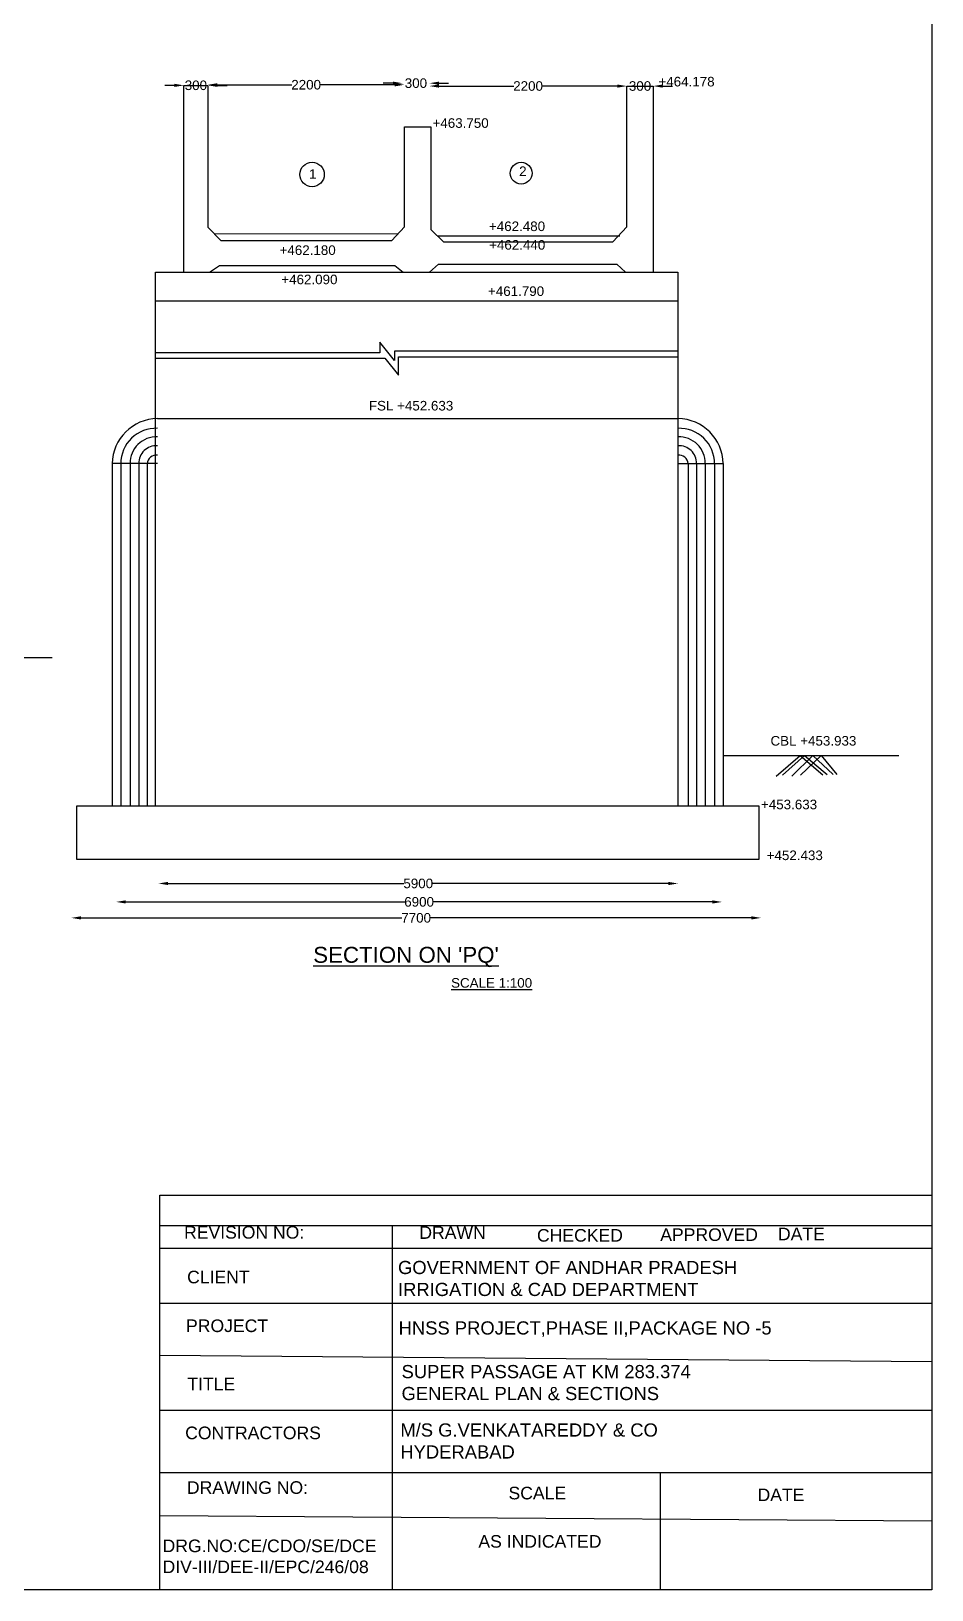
# Model space of a CAD drawing. Header units: millimetres. Extents: x 5124 to 4681095, y 2311 to 91369410.
# Drawn here: x 2374840 to 2386130, y 45650649 to 45670180 of the extents above; entities that cross this region are included whole.
import ezdxf

# ---------------------------------------------------------------- set-up
doc = ezdxf.new("R2010")
doc.units = ezdxf.units.MM
doc.header["$MEASUREMENT"] = 0
doc.header["$PDMODE"] = 32
doc.header["$PDSIZE"] = 240
for name, color, linetype in [('DIMENSIONS', 7, 'Continuous'), ('DRAWING', 2, 'Continuous'), ('TEXT', 7, 'Continuous')]:
    doc.layers.add(name, color=color, linetype=linetype)
doc.styles.get("Standard").update_dxf_attribs({"font": 'arial.ttf', "height": 120})
doc.dimstyles.get("Standard").update_dxf_attribs({"dimtxt": 120, "dimasz": 120, "dimexe": 0.18, "dimexo": 0.0625, "dimgap": 0.09, "dimtad": 0, "dimdec": 0, "dimzin": 0, "dimdsep": 46, "dimtxsty": 'Standard', "dimcen": 0.09, "dimse1": 1, "dimse2": 1, "dimadec": 0, "dimazin": 0, "dimtfac": 1, "dimtdec": 0, "dimtofl": 0, "dimtmove": 0, "dimatfit": 3, "dimfxl": 1, "dimtolj": 1, "dimtzin": 0, "dimarcsym": 0})

# ---------------------------------------------------------------- blocks, each defined once
blk = doc.blocks.new('*D129')
at = {"layer": 'Defpoints', "color": 0, "transparency": 16777216}
for p in [(2376754, 45669501), (2376754, 45669501), (2377056, 45669501)]:
    blk.add_point(p, dxfattribs=at)
at = {"layer": 'DIMENSIONS', "color": 0, "lineweight": -2, "transparency": 16777216}
for p, q in [((2376634, 45669501), (2376514, 45669501)), ((2377176, 45669501), (2377296, 45669501))]:
    blk.add_line(p, q, dxfattribs=at)
at = {"layer": 'DIMENSIONS', "color": 0, "transparency": 16777216}
for points in [[(2376634, 45669521), (2376634, 45669481), (2376754, 45669501)], [(2377176, 45669521), (2377176, 45669481), (2377056, 45669501)]]:
    blk.add_solid(points, dxfattribs=at)
at = {"layer": 'DIMENSIONS', "color": 0, "transparency": 16777216, "insert": (2376905, 45669501), "char_height": 120, "attachment_point": 5}
blk.add_mtext('\\A1;300', dxfattribs=at)
blk = doc.blocks.new('*D130')
at = {"layer": 'Defpoints', "color": 0, "transparency": 16777216}
for p in [(2377056, 45669501), (2379518, 45669508), (2379518, 45669501)]:
    blk.add_point(p, dxfattribs=at)
at = {"layer": 'DIMENSIONS', "color": 0, "lineweight": -2, "transparency": 16777216}
for p, q in [((2377176, 45669508), (2378107, 45669508)), ((2379398, 45669508), (2378468, 45669508))]:
    blk.add_line(p, q, dxfattribs=at)
at = {"layer": 'DIMENSIONS', "color": 0, "transparency": 16777216}
for points in [[(2377176, 45669528), (2377176, 45669488), (2377056, 45669508)], [(2379398, 45669528), (2379398, 45669488), (2379518, 45669508)]]:
    blk.add_solid(points, dxfattribs=at)
at = {"layer": 'DIMENSIONS', "color": 0, "transparency": 16777216, "insert": (2378287, 45669508), "char_height": 120, "attachment_point": 5}
blk.add_mtext('\\A1;2200', dxfattribs=at)
blk = doc.blocks.new('*D131')
at = {"layer": 'Defpoints', "color": 0, "transparency": 16777216}
for p in [(2379494, 45669512), (2379832, 45669528), (2379832, 45669512)]:
    blk.add_point(p, dxfattribs=at)
at = {"layer": 'DIMENSIONS', "color": 0, "lineweight": -2, "transparency": 16777216}
for p, q in [((2379374, 45669528), (2379254, 45669528)), ((2379952, 45669528), (2380072, 45669528))]:
    blk.add_line(p, q, dxfattribs=at)
at = {"layer": 'DIMENSIONS', "color": 0, "transparency": 16777216}
for points in [[(2379374, 45669548), (2379374, 45669508), (2379494, 45669528)], [(2379952, 45669548), (2379952, 45669508), (2379832, 45669528)]]:
    blk.add_solid(points, dxfattribs=at)
at = {"layer": 'DIMENSIONS', "color": 0, "transparency": 16777216, "insert": (2379663, 45669528), "char_height": 120, "attachment_point": 5}
blk.add_mtext('\\A1;300', dxfattribs=at)
blk = doc.blocks.new('*D132')
at = {"layer": 'Defpoints', "color": 0, "transparency": 16777216}
for p in [(2379832, 45669512), (2382306, 45669492), (2382306, 45669492)]:
    blk.add_point(p, dxfattribs=at)
at = {"layer": 'DIMENSIONS', "color": 0, "lineweight": -2, "transparency": 16777216}
for p, q in [((2379952, 45669492), (2380889, 45669492)), ((2382186, 45669492), (2381249, 45669492))]:
    blk.add_line(p, q, dxfattribs=at)
at = {"layer": 'DIMENSIONS', "color": 0, "transparency": 16777216}
for points in [[(2379952, 45669512), (2379952, 45669472), (2379832, 45669492)], [(2382186, 45669512), (2382186, 45669472), (2382306, 45669492)]]:
    blk.add_solid(points, dxfattribs=at)
at = {"layer": 'DIMENSIONS', "color": 0, "transparency": 16777216, "insert": (2381069, 45669492), "char_height": 120, "attachment_point": 5}
blk.add_mtext('\\A1;2200', dxfattribs=at)
blk = doc.blocks.new('*D133')
at = {"layer": 'Defpoints', "color": 0, "transparency": 16777216}
for p in [(2382306, 45669492), (2382637, 45669492), (2382637, 45669492)]:
    blk.add_point(p, dxfattribs=at)
at = {"layer": 'DIMENSIONS', "color": 0, "lineweight": -2, "transparency": 16777216}
for p, q in [((2382186, 45669492), (2382066, 45669492)), ((2382757, 45669492), (2382877, 45669492))]:
    blk.add_line(p, q, dxfattribs=at)
at = {"layer": 'DIMENSIONS', "color": 0, "transparency": 16777216}
for points in [[(2382186, 45669512), (2382186, 45669472), (2382306, 45669492)], [(2382757, 45669512), (2382757, 45669472), (2382637, 45669492)]]:
    blk.add_solid(points, dxfattribs=at)
at = {"layer": 'DIMENSIONS', "color": 0, "transparency": 16777216, "insert": (2382472, 45669492), "char_height": 120, "attachment_point": 5}
blk.add_mtext('\\A1;300', dxfattribs=at)
blk = doc.blocks.new('*D134')
at = {"layer": 'Defpoints', "color": 0, "transparency": 16777216}
for p in [(2376436, 45659541), (2382948, 45659541), (2382948, 45659500)]:
    blk.add_point(p, dxfattribs=at)
at = {"layer": 'DIMENSIONS', "color": 0, "lineweight": -2, "transparency": 16777216}
for p, q in [((2376556, 45659500), (2379513, 45659500)), ((2382828, 45659500), (2379871, 45659500))]:
    blk.add_line(p, q, dxfattribs=at)
at = {"layer": 'DIMENSIONS', "color": 0, "transparency": 16777216}
for points in [[(2376556, 45659520), (2376556, 45659480), (2376436, 45659500)], [(2382828, 45659520), (2382828, 45659480), (2382948, 45659500)]]:
    blk.add_solid(points, dxfattribs=at)
at = {"layer": 'DIMENSIONS', "color": 0, "transparency": 16777216, "insert": (2379692, 45659500), "char_height": 120, "attachment_point": 5}
blk.add_mtext('\\A1;5900', dxfattribs=at)
blk = doc.blocks.new('*D135')
at = {"layer": 'Defpoints', "color": 0, "transparency": 16777216}
for p in [(2375907, 45659269), (2375907, 45659229), (2383500, 45659229)]:
    blk.add_point(p, dxfattribs=at)
at = {"layer": 'DIMENSIONS', "color": 0, "lineweight": -2, "transparency": 16777216}
for p, q in [((2376027, 45659269), (2379524, 45659269)), ((2383380, 45659269), (2379883, 45659269))]:
    blk.add_line(p, q, dxfattribs=at)
at = {"layer": 'DIMENSIONS', "color": 0, "transparency": 16777216}
for points in [[(2376027, 45659289), (2376027, 45659249), (2375907, 45659269)], [(2383380, 45659289), (2383380, 45659249), (2383500, 45659269)]]:
    blk.add_solid(points, dxfattribs=at)
at = {"layer": 'DIMENSIONS', "color": 0, "transparency": 16777216, "insert": (2379703, 45659269), "char_height": 120, "attachment_point": 5}
blk.add_mtext('\\A1;6900', dxfattribs=at)
blk = doc.blocks.new('*D136')
at = {"layer": 'Defpoints', "color": 0, "transparency": 16777216}
for p in [(2375345, 45659069), (2375345, 45659009), (2383987, 45659009)]:
    blk.add_point(p, dxfattribs=at)
at = {"layer": 'DIMENSIONS', "color": 0, "lineweight": -2, "transparency": 16777216}
for p, q in [((2375465, 45659069), (2379488, 45659069)), ((2383867, 45659069), (2379845, 45659069))]:
    blk.add_line(p, q, dxfattribs=at)
at = {"layer": 'DIMENSIONS', "color": 0, "transparency": 16777216}
for points in [[(2375465, 45659089), (2375465, 45659049), (2375345, 45659069)], [(2383867, 45659089), (2383867, 45659049), (2383987, 45659069)]]:
    blk.add_solid(points, dxfattribs=at)
at = {"layer": 'DIMENSIONS', "color": 0, "transparency": 16777216, "insert": (2379666, 45659069), "char_height": 120, "attachment_point": 5}
blk.add_mtext('\\A1;7700', dxfattribs=at)

msp = doc.modelspace()

# ---------------------------------------------------------------- linework, layer by layer
for points in [[(2383514, 45661104.1), (2385717.5, 45661104.1)], [(2384176.7, 45660845.9), (2384479.7, 45661104.1), (2384761.7, 45660860)], [(2384259.5, 45660856.4), (2384534.2, 45661104.1), (2384818.1, 45660865.5)], [(2384376, 45660845.5), (2384639.8, 45661104.1), (2384892.7, 45660865.5)], [(2384485.1, 45660858.2), (2384743.5, 45661104.1), (2384938.1, 45660863.7)], [(2382724.1, 45652119.2), (2382724.1, 45650649.4)]]:
    msp.add_lwpolyline(points)
at = {"color": 0}
for centre, radius in [((2378362, 45668384.2), 153), ((2380982.1, 45668399.9), 137.3)]:
    msp.add_circle(centre, radius, dxfattribs=at)
at = {"layer": 'DRAWING', "color": 0}
for points in [[(2386129.5, 45650649.4), (2335211.3, 45650649.4), (2335211.3, 45691698.2), (2386129.5, 45691698.2)], [(2375413.7, 45660473.3), (2383962.3, 45660473.3), (2383962.3, 45659801.5), (2375413.7, 45659801.5)], [(2376453.1, 45655596.2), (2386129.5, 45655596.2), (2386129.5, 45650649.4), (2376453.1, 45650649.4)]]:
    msp.add_lwpolyline(points, close=True, dxfattribs=at)
for points in [[(2376753.9, 45667158.3), (2376753.9, 45669501.1), (2377056.4, 45669501.1), (2377056.4, 45667725.7), (2377219.2, 45667557.1), (2379362.6, 45667557.1), (2379521.5, 45667728.5), (2379521.5, 45668981.9), (2379851.9, 45668981.9), (2379851.9, 45667694.6), (2380007.6, 45667540.2), (2382130.6, 45667540.2), (2382306, 45667729), (2382306, 45669492.3), (2382637.3, 45669492.3), (2382637.3, 45667158.3)], [(2377137.8, 45667641.4), (2379442.1, 45667642.8)], [(2379929.7, 45667617.4), (2382218.3, 45667617.4)], [(2377077, 45667158.3), (2377201.3, 45667242.9), (2379400, 45667242.9), (2379503.5, 45667158.3)], [(2379834.9, 45667158.3), (2379944.2, 45667259.4), (2382181.7, 45667259.4), (2382291, 45667158.3)], [(2376398.7, 45660473.3), (2376398.7, 45667158.3), (2382947.7, 45667158.3), (2382947.7, 45660473.3)], [(2376398.7, 45666799), (2382947.7, 45666799)], [(2382947.7, 45666170.8), (2379396.5, 45666170.8), (2379396.5, 45666053.6), (2379212.2, 45666284.6), (2379212.2, 45666147.4), (2376398.7, 45666147.4)], [(2376398.7, 45666080.5), (2379275.3, 45666080.5), (2379442.8, 45665869.5), (2379442.8, 45666097.1), (2382947.7, 45666097.1)], [(2376422.6, 45665325.9), (2382947.7, 45665325.9)], [(2376422.6, 45664761.5), (2375856.3, 45664761.5), (2375856.3, 45660473.3)], [(2375963.7, 45664761.5), (2375963.7, 45660473.3)], [(2376082.1, 45664761.5), (2376082.1, 45660473.3)], [(2376189.5, 45664761.5), (2376189.5, 45660473.3)], [(2376293.5, 45664761.5), (2376293.5, 45660473.3)], [(2382947.7, 45664761.5), (2383514, 45664761.5), (2383514, 45660473.3)], [(2383076.7, 45664761.5), (2383076.7, 45660473.3)], [(2383180.8, 45664761.5), (2383180.8, 45660473.3)], [(2383288.1, 45664761.5), (2383288.1, 45660473.3)], [(2383406.6, 45664761.5), (2383406.6, 45660473.3)], [(2336211.8, 45663305.8), (2336211.8, 45662332.4), (2375104.1, 45662332.4)], [(2376453.1, 45655215.2), (2386129.5, 45655215.2)], [(2379366.3, 45655208.4), (2379366.3, 45650649.4)], [(2376453.1, 45654929.4), (2386129.5, 45654929.4)], [(2376453.1, 45654241.9), (2386129.5, 45654241.9)], [(2376453.1, 45653588.4), (2386129.5, 45653512.1)], [(2386129.5, 45652895.4), (2376453.1, 45652895.4)], [(2376453.1, 45652119.2), (2386129.5, 45652119.2)], [(2386129.5, 45651508.5), (2376453.1, 45651578.3)]]:
    msp.add_lwpolyline(points, dxfattribs=at)
for centre, radius, start, end in [((2376431, 45664751.2), 574.8, 90.83687, 178.97101), ((2382939.3, 45664751.2), 574.8, 1.02899, 89.16313), ((2376406.9, 45664760.9), 443.2, 87.97872, 179.91087), ((2376406.4, 45664771), 324.4, 87.14264, 181.67481), ((2382963.3, 45664760.9), 443.2, 0.08913, 92.02128), ((2382963.8, 45664771), 324.4, 358.32519, 92.85736), ((2376408.1, 45664766.2), 218.7, 86.21544, 181.21255), ((2376409.6, 45664749.6), 116.7, 83.60784, 174.13411), ((2382962.1, 45664766.2), 218.7, 358.78745, 93.78456), ((2382960.7, 45664749.6), 116.7, 5.86589, 96.39216)]:
    msp.add_arc(centre, radius, start, end, dxfattribs=at)

# ---------------------------------------------------------------- texts
for s, height, p in [('REVISION NO:', 157.748, (2376757.2, 45655049.9)), ('DRAWN ', 157.75, (2379706, 45655047.3)), ('CHECKED ', 157.75, (2381180.4, 45655012)), ('APPROVED ', 157.75, (2382725.4, 45655020.8)), ('DATE ', 157.75, (2384201.2, 45655029.6)), ('CLIENT', 157.75, (2376795.5, 45654489.9)), ('PROJECT', 157.75, (2376781.8, 45653879.4)), ('TITLE ', 157.75, (2376798.2, 45653150)), ('CONTRACTORS ', 157.748, (2376770.9, 45652537.1)), ('DRAWING NO:', 157.748, (2376792.9, 45651852.1)), ('SCALE ', 157.75, (2380823.5, 45651783)), ('DATE ', 157.75, (2383944.9, 45651761)), ('AS INDICATED ', 157.748, (2380446, 45651177.6))]:
    msp.add_text(s, height=height, dxfattribs=at).set_placement(p)
at = {"layer": 'DRAWING', "color": 0, "attachment_point": 1}
for s, insert, char_height, width in [('GOVERNMENT OF ANDHAR PRADESH  IRRIGATION & CAD DEPARTMENT ', (2379438.4, 45654771), 165, 4509.645), ('HNSS PROJECT,PHASE II,PACKAGE NO -5', (2379446.5, 45654013.6), 165, 5044.307), ('SUPER PASSAGE AT KM 283.374 GENERAL PLAN & SECTIONS ', (2379482.9, 45653466.5), 165, 4142.861), ('M/S G.VENKATAREDDY & CO  HYDERABAD ', (2379468, 45652734.6), 165, 3533.702), ('DRG.NO:CE/CDO/SE/DCE DIV-III/DEE-II/EPC/246/08', (2376487.5, 45651279.4), 157.748, 2687.162)]:
    msp.add_mtext(s, dxfattribs=dict(at, insert=insert, char_height=char_height, width=width))
at = {"layer": 'TEXT', "color": 0}
for s, height, p in [('+464.178', 120, (2382703.1, 45669487.5)), ('+463.750', 120, (2379871.3, 45668968.6)), ('1', 120, (2378324.5, 45668329.9)), ('2', 120, (2380956.9, 45668364.7)), ('+462.480', 120, (2380578.5, 45667675.1)), ('+462.180', 120, (2377954, 45667375.9)), ('+462.440', 120, (2380580.7, 45667442.1)), ('+462.090', 120, (2377976, 45667008.9)), ('+461.790', 120, (2380566.3, 45666862.1)), ('FSL +452.633', 120, (2379073.3, 45665426.8)), ('CBL +453.933', 120, (2384107.3, 45661227.9)), ('+453.633', 120, (2383988.1, 45660430.2)), ('+452.433', 120, (2384059.6, 45659793.1)), ("%%USECTION ON 'PQ'", 200, (2378375.5, 45658506.2)), ('%%USCALE 1:100', 120, (2380103.8, 45658194.5))]:
    msp.add_text(s, height=height, dxfattribs=at).set_placement(p)

# ---------------------------------------------------------------- dimensions: what is measured, and where the dimension line sits
at = {"layer": 'DIMENSIONS', "color": 0}
for base, p1, p2, text, picture, middle in [((2376753.9, 45669501.1), (2377056.4, 45669501.1), (2376753.9, 45669501.1), '300', '*D129', (2376905.2, 45669501.1)), ((2379518.4, 45669508.3), (2377056.4, 45669501.1), (2379518.4, 45669501.1), '2200', '*D130', (2378287.4, 45669508.3)), ((2379831.6, 45669528.1), (2379494.2, 45669512.3), (2379831.6, 45669512.3), '300', '*D131', (2379662.9, 45669528.1)), ((2382306, 45669492.3), (2379831.6, 45669512.3), (2382306, 45669492.3), '2200', '*D132', (2381068.8, 45669492.3)), ((2382637.3, 45669492.3), (2382306, 45669492.3), (2382637.3, 45669492.3), '300', '*D133', (2382471.7, 45669492.3)), ((2382948.4, 45659499.6), (2376436, 45659541.4), (2382948.4, 45659541.4), '5900', '*D134', (2379692.2, 45659499.6)), ((2375906.5, 45659269.1), (2383499.8, 45659229.2), (2375906.5, 45659229.2), '6900', '*D135', (2379703.2, 45659269.1)), ((2375345.1, 45659068.8), (2383987.4, 45659008.7), (2375345.1, 45659008.7), '7700', '*D136', (2379666.2, 45659068.8))]:
    dim = msp.add_linear_dim(base=base, p1=p1, p2=p2, text=text, dimstyle='Standard', dxfattribs=at)
    dim.commit()
    dim.dimension.update_dxf_attribs({"geometry": picture, "text_midpoint": middle})

doc.saveas('drawing.dxf')
